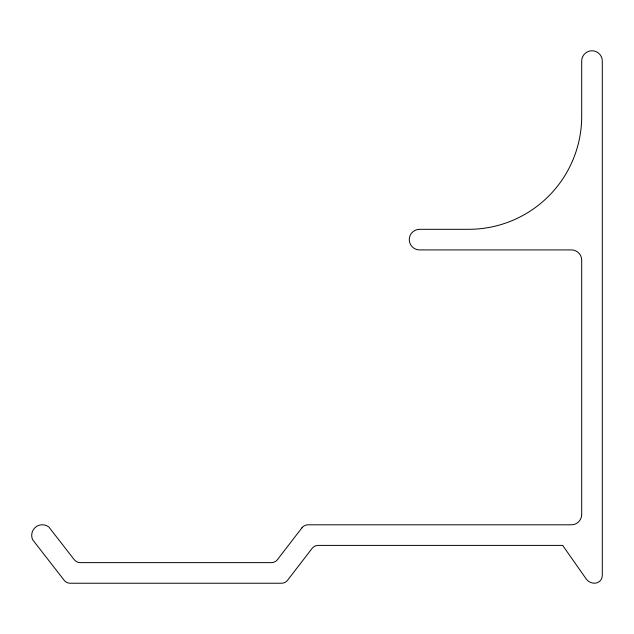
<?xml version="1.0" encoding="UTF-8"?>
<svg xmlns="http://www.w3.org/2000/svg" width="634" height="634" viewBox="0 0 634 634"><rect width="100%" height="100%" fill="white"/><g stroke="black" fill="none" stroke-linecap="round" stroke-linejoin="round"><path stroke-width="0.95" d="M301.927 527.821L277.47 559.616A7.735 7.735 0 0 1 271.336 562.635L80.32 562.635A7.735 7.735 0 0 1 74.21 559.648L48.85 527.005A10.627 10.627 0 0 0 32.58 539.645L64.129 580.245A7.735 7.735 0 0 0 70.231 583.232L281.488 583.232A7.735 7.735 0 0 0 287.614 580.213L312.071 548.418A7.735 7.735 0 0 1 318.197 545.399L562.667 545.399L586.133 578.85A10.303 10.303 0 0 0 594.565 583.232A7.735 7.735 0 0 0 602.3 575.498L602.3 61.062A10.303 10.303 0 0 0 591.997 50.768A10.303 10.303 0 0 0 581.695 61.062L581.695 116.284A113.026 113.026 0 0 1 468.677 229.31L419.565 229.31A10.303 10.303 0 0 0 409.263 239.612A10.303 10.303 0 0 0 419.565 249.915L571.4 249.915A10.303 10.303 0 0 1 581.695 260.209L581.695 514.499A10.303 10.303 0 0 1 571.4 524.801L308.053 524.801A7.735 7.735 0 0 0 301.927 527.821"/></g></svg>
